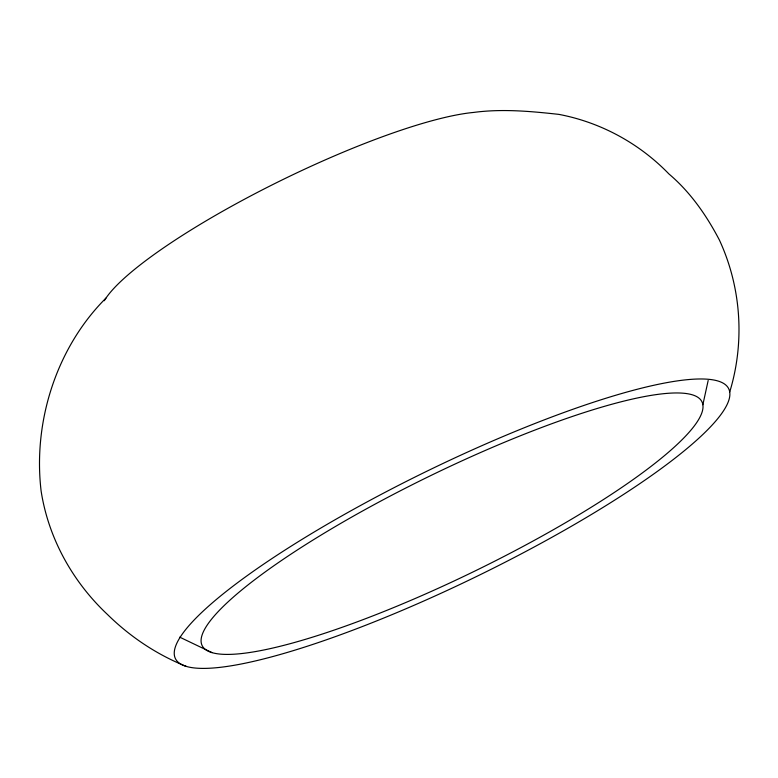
<?xml version="1.0" encoding="UTF-8"?>
<svg xmlns="http://www.w3.org/2000/svg" width="778" height="778" viewBox="0 0 778 778"><rect width="100%" height="100%" fill="white"/><g stroke="black" fill="none" stroke-linecap="round" stroke-linejoin="round"><path stroke-width="1.17" d="M702.865 404.725A278.038 52.573 -26 0 0 319.184 536.227A278.038 52.573 -26 0 0 334.122 630.092A278.038 52.573 -26 0 0 702.865 404.725L708.175 380.471M729.715 391.986A307.806 58.204 -26 0 0 304.957 537.579A307.806 58.204 -26 0 0 321.489 641.49A307.806 58.204 -26 0 0 729.715 391.986C744.974 342.057 741.308 287.413 719.387 240.013C706.482 215.331 690.31 192.04 668.924 173.951C639.351 143.366 600.665 122.292 558.837 114.376C530.538 111.254 501.995 108.648 473.617 112.431A223.5 42.265 -26 0 0 265.327 188.334A223.5 42.265 -26 0 0 104.291 300.726M105.954 298.12C56.366 347.649 32.88 421.802 41.117 491.025C48.431 538.376 72.704 581.856 107.51 614.523C130.179 636.783 156.796 654.629 186.321 666.415M179.718 637.153L212.024 652.616"/></g></svg>
